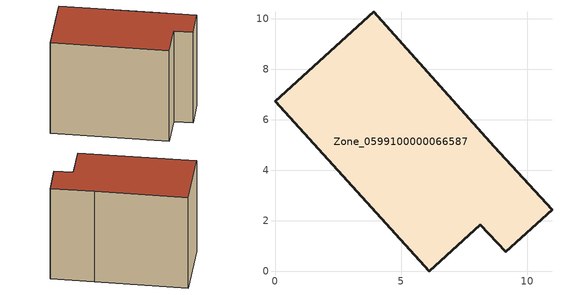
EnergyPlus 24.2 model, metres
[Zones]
Zone_0599100000066587
 floor ground (C_G): 6.1,0 0,6.74 3.92,10.27 8.69,4.93 10.97,2.44 9.13,0.76 8.13,1.83 z0
 wall outside (C_F): 0,6.74 6.1,0 8.13,1.83 9.13,0.76 10.97,2.44 8.69,4.93 3.92,10.27 0,6.74 z0:8.08
 roof outside (C_R): 10.97,2.44 8.69,4.93 3.92,10.27 0,6.74 6.1,0 8.13,1.83 9.13,0.76 z8.08
[BUILDING]
Pand.0599100000066587: North Axis=0; Terrain=City; Loads Convergence Tolerance Value=0.04; Temperature Convergence Tolerance Value=0.4; Solar Distribution=FullExterior; Maximum Number of Warmup Days=25; Minimum Number of Warmup Days=1
[Site:Location]
Rotterdam.The.Hague.AP_ZH_NLD Design_Conditions: Latitude=51.96; Longitude=4.45; Time Zone=1; Elevation=-4.5
[SITE:GROUNDTEMPERATURE:BUILDINGSURFACE]
18, 18, 18, 18, 18, 18, 18, 18, 18, 18, 18, 18
[MATERIAL] Thermal Absorptance=0.9; Solar Absorptance=0.7; Visible Absorptance=0.7
Name | Roughness | Thickness | Conductivity | Density | Specific Heat
G.TC.1946 | MediumSmooth | 0.15 | 1 | 540 | 1210
F.TC.1946 | Rough | 0.3 | 0.857143 | 1920 | 840
R.TC.1946 | MediumRough | 0.2 | 0.909091 | 1500 | 1000
[CONSTRUCTION]
C_G: G.TC.1946
C_F: F.TC.1946
C_R: R.TC.1946
[ZONE]
Zone_0599100000066587: Type=1; Multiplier=1; Ceiling Height=Autocalculate; Volume=Autocalculate; Floor Area=autocalculate; Part of Total Floor Area=Yes
[ZONEINFILTRATION:DESIGNFLOWRATE]
Infil_Zone_0599100000066587: Zone or ZoneList or Space or SpaceList=Zone_0599100000066587; Schedule=AlwaysOn; Design Flow Rate Calculation Method=Flow/Area; Flow Rate per Floor Area=0.003; Constant Term Coefficient=1; Temperature Term Coefficient=0; Velocity Term Coefficient=0; Velocity Squared Term Coefficient=0
[HVACTEMPLATE:ZONE:IDEALLOADSAIRSYSTEM]
Zone_0599100000066587: Maximum Heating Supply Air Temperature=50; Minimum Cooling Supply Air Temperature=13; Maximum Heating Supply Air Humidity Ratio=0.0156; Minimum Cooling Supply Air Humidity Ratio=0.0077; Heating Limit=NoLimit; Cooling Limit=NoLimit; Dehumidification Control Type=ConstantSensibleHeatRatio; Cooling Sensible Heat Ratio=0.7; Dehumidification Setpoint=60; Humidification Control Type=None; Humidification Setpoint=30; Outdoor Air Method=None; Outdoor Air Flow Rate per Person=0.00944; Outdoor Air Flow Rate per Zone Floor Area=0; Outdoor Air Flow Rate per Zone=0; Demand Controlled Ventilation Type=None; Outdoor Air Economizer Type=NoEconomizer; Heat Recovery Type=None; Sensible Heat Recovery Effectiveness=0.7; Latent Heat Recovery Effectiveness=0.65
[ZONECONTROL:THERMOSTAT]
ThermostatControl_Zone_0599100000066587: Zone or ZoneList=Zone_0599100000066587; Control Type Schedule=DualSetpointControlType; Control 1=Thermostat_Zone_0599100000066587; Temperature Difference Between Cutout And Setpoint=0
[THERMOSTATSETPOINT:DUALSETPOINT]
Thermostat_Zone_0599100000066587: Heating Setpoint Temperature Schedule=HeatingSetpoint_Zone_0599100000066587; Cooling Setpoint Temperature Schedule=CoolingSetpoint_Zone_0599100000066587
[SCHEDULE:COMPACT]
HeatingSetpoint_Zone_0599100000066587: Through: 12/31, For: AllDays, Until: 24:00, 21
CoolingSetpoint_Zone_0599100000066587: Through: 12/31, For: AllDays, Until: 24:00, 24
DualSetpointControlType: Through: 12/31, For: AllDays, Until: 24:00, 4
AlwaysOn: Through: 12/31, For: AllDays, Until: 24:00, 1
